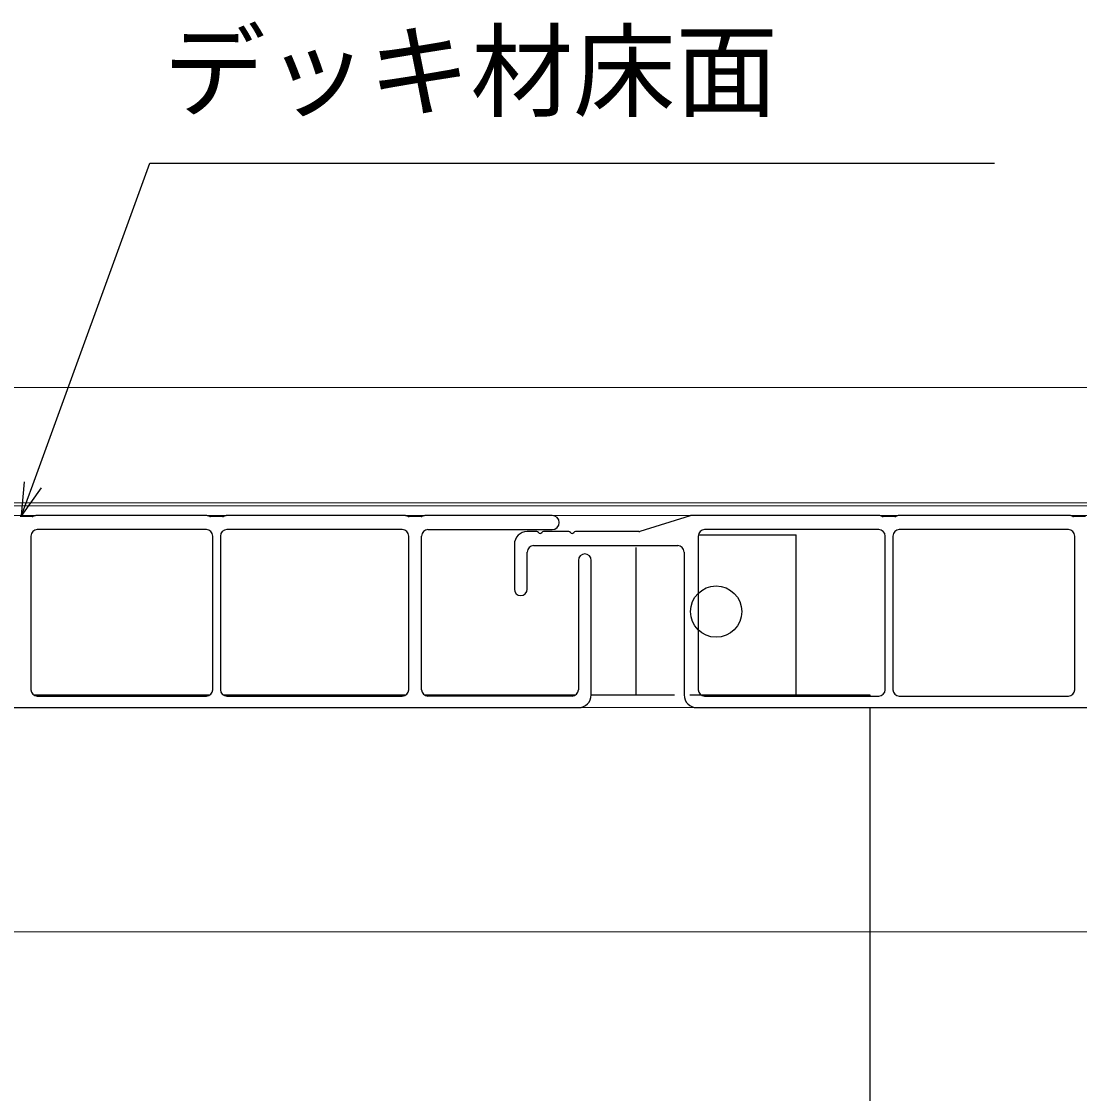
# Model space of a CAD drawing. Units: millimetres, scale not verified. Extents: x -1049 to 1051, y -1574 to 1565.
# Drawn here: x -216.8 to -51.5, y 502.4 to 669.8 of the extents above; entities that cross this region are included whole.
import ezdxf
from ezdxf.enums import TextEntityAlignment as Align

# ---------------------------------------------------------------- set-up
doc = ezdxf.new("R2010")
doc.units = ezdxf.units.MM
doc.header["$LTSCALE"] = 8
doc.layers.add('0-4_YKK_12', color=2, linetype='Continuous', lineweight=18)
doc.layers.add('0-5_YKK_13', color=4, linetype='Continuous')
doc.layers.add('0-6_YKK_D', color=6, linetype='Continuous')
doc.styles.add('ＭＳ ゴシック', font='')
doc.styles.get('ＭＳ ゴシック').set_extended_font_data('MS Gothic')

msp = doc.modelspace()

# ---------------------------------------------------------------- linework, layer by layer
at = {"layer": '0-4_YKK_12'}
for p, q in [((68.2, 612.699), (-700.798, 612.699)), ((-271.014, 594.701), (69.817, 594.701)), ((70.247, 594.201), (-269.8, 594.201)), ((74.2, 592.701), (-269.8, 592.701)), ((106.7, 562.701), (-361.8, 562.701)), ((106.7, 527.701), (-361.8, 527.701))]:
    msp.add_line(p, q, dxfattribs=at)
at = {"layer": '0-5_YKK_13'}
for p, q in [((-214.62, 592.678), (-214.98, 592.57)), ((-187.873, 592.699), (-214.477, 592.699)), ((-187.37, 592.57), (-187.73, 592.678)), ((-184.87, 592.678), (-185.23, 592.57)), ((-156.873, 592.699), (-184.727, 592.699)), ((-156.37, 592.57), (-156.73, 592.678)), ((-153.87, 592.678), (-154.23, 592.57)), ((-133.9, 592.699), (-153.727, 592.699)), ((-112.373, 592.678), (-120.227, 590.224)), ((-82.873, 592.701), (-112.224, 592.701)), ((-82.37, 592.572), (-82.73, 592.68)), ((-79.87, 592.68), (-80.23, 592.572)), ((-53.123, 592.701), (-79.727, 592.701)), ((-52.62, 592.572), (-52.98, 592.68)), ((-215.123, 592.549), (-216.977, 592.549)), ((-185.373, 592.549), (-187.227, 592.549)), ((-154.373, 592.549), (-156.227, 592.549)), ((-80.373, 592.551), (-82.227, 592.551)), ((-50.623, 592.551), (-52.477, 592.551)), ((-215.3, 589.499), (-215.3, 565.499)), ((-187.9, 590.499), (-214.3, 590.499)), ((-186.9, 565.499), (-186.9, 589.499)), ((-185.7, 589.499), (-185.7, 565.499)), ((-157.3, 590.499), (-184.7, 590.499)), ((-156.3, 565.499), (-156.3, 589.499)), ((-154.3, 565.499), (-154.3, 589.499)), ((-153.3, 590.499), (-133.9, 590.499)), ((-136.32, 590.201), (-137.8, 590.201)), ((-131.32, 590.201), (-135.28, 590.201)), ((-120.376, 590.201), (-130.28, 590.201)), ((-111.1, 589.501), (-111.1, 565.501)), ((-111.08, 589.701), (-95.8, 589.701)), ((-82.9, 590.501), (-110.1, 590.501)), ((-95.8, 564.701), (-95.8, 589.701)), ((-81.9, 565.501), (-81.9, 589.501)), ((-80.7, 589.501), (-80.7, 565.501)), ((-53.3, 590.501), (-79.7, 590.501)), ((-52.3, 565.501), (-52.3, 589.501)), ((-139.8, 588.201), (-139.8, 581.201)), ((-136.8, 588.001), (-114.3, 588.001)), ((-120.8, 564.701), (-120.8, 587.701)), ((-137.8, 581.201), (-137.8, 587.001)), ((-113.3, 587.001), (-113.3, 564.701)), ((-129.8, 585.699), (-129.8, 565.499)), ((-127.8, 564.699), (-127.8, 585.699)), ((-214.902, 564.701), (-195.498, 564.701)), ((-214.902, 564.701), (-187.298, 564.701)), ((-214.3, 564.499), (-187.9, 564.499)), ((-185.302, 564.701), (-156.698, 564.701)), ((-184.7, 564.499), (-157.3, 564.499)), ((-153.902, 564.701), (-130.198, 564.701)), ((-130.8, 564.499), (-153.3, 564.499)), ((-127.8, 564.701), (-114.8, 564.701)), ((-112.4, 564.701), (-84.3, 564.701)), ((-110.1, 564.501), (-82.9, 564.501)), ((-84.3, 564.701), (-84.3, 564.501)), ((-79.7, 564.501), (-53.3, 564.501)), ((-326.3, 562.699), (-129.8, 562.699)), ((-111.3, 562.701), (85.2, 562.701)), ((-84.3, 562.701), (-84.3, 464.701))]:
    msp.add_line(p, q, dxfattribs=at)
msp.add_circle((-108.3, 577.701), 4, dxfattribs=at)
for centre, radius, start, end in [((-214.477, 592.199), 0.5, 90, 106.69924), ((-187.873, 592.199), 0.5, 73.30076, 90), ((-184.727, 592.199), 0.5, 90, 106.69924), ((-156.873, 592.199), 0.5, 73.30076, 90), ((-153.727, 592.199), 0.5, 90, 106.69924), ((-133.9, 591.599), 1.1, 270, 90), ((-112.224, 592.201), 0.5, 90, 107.35402), ((-82.873, 592.201), 0.5, 73.30076, 90), ((-79.727, 592.201), 0.5, 90, 106.69924), ((-53.123, 592.201), 0.5, 73.30076, 90), ((-215.123, 593.049), 0.5, 270, 286.69924), ((-187.227, 593.049), 0.5, 253.30076, 270), ((-185.373, 593.049), 0.5, 270, 286.69924), ((-156.227, 593.049), 0.5, 253.30076, 270), ((-154.373, 593.049), 0.5, 270, 286.69924), ((-82.227, 593.051), 0.5, 253.30076, 270), ((-80.373, 593.051), 0.5, 270, 286.69924), ((-52.477, 593.051), 0.5, 253.30076, 270), ((-214.3, 589.499), 1, 90, 180), ((-187.9, 589.499), 1, 0, 90), ((-184.7, 589.499), 1, 90, 180), ((-157.3, 589.499), 1, 0, 90), ((-153.3, 589.499), 1, 90, 180), ((-137.8, 588.201), 2, 90, 180), ((-136.32, 589.901), 0.3, 30, 90), ((-135.8, 590.201), 0.3, 210, 330), ((-135.28, 589.901), 0.3, 90, 150), ((-131.32, 589.901), 0.3, 30, 90), ((-130.8, 590.201), 0.3, 210, 330), ((-130.28, 589.901), 0.3, 90, 150), ((-120.376, 590.701), 0.5, 270, 287.35402), ((-110.1, 589.501), 1, 90, 180), ((-82.9, 589.501), 1, 0, 90), ((-79.7, 589.501), 1, 90, 180), ((-53.3, 589.501), 1, 360, 90), ((-136.8, 587.001), 1, 90, 180), ((-114.3, 587.001), 1, 0, 90), ((-128.8, 585.699), 1, 0, 180), ((-138.8, 581.201), 1, 180, 0), ((-214.3, 565.499), 1, 180, 270), ((-187.9, 565.499), 1, 270, 0), ((-184.7, 565.499), 1, 180, 270), ((-157.3, 565.499), 1, 270, 0), ((-153.3, 565.499), 1, 180, 270), ((-130.8, 565.499), 1, 270, 0), ((-129.8, 564.699), 2, 270, 0), ((-111.3, 564.701), 2, 180, 270), ((-110.1, 565.501), 1, 180, 270), ((-82.9, 565.501), 1, 270, 0), ((-79.7, 565.501), 1, 180, 270), ((-53.3, 565.501), 1, 270, 360)]:
    msp.add_arc(centre, radius, start, end, dxfattribs=at)
at = {"layer": '0-6_YKK_D'}
for points in [[(-216.748, 592.699), (-215.004, 597.492), (-196.73, 647.699), (-196.275, 647.699), (-64.82, 647.699)], [(-213.72, 597.024), (-216.748, 592.699), (-216.288, 597.959)]]:
    msp.add_lwpolyline(points, dxfattribs=at)

# ---------------------------------------------------------------- texts
at = {"layer": '0-6_YKK_D', "style": 'ＭＳ ゴシック'}
msp.add_text('デッキ材床面', height=11.73, dxfattribs=at).set_placement((-194.638, 652.699), align=Align.BOTTOM_LEFT)

doc.saveas('drawing.dxf')
